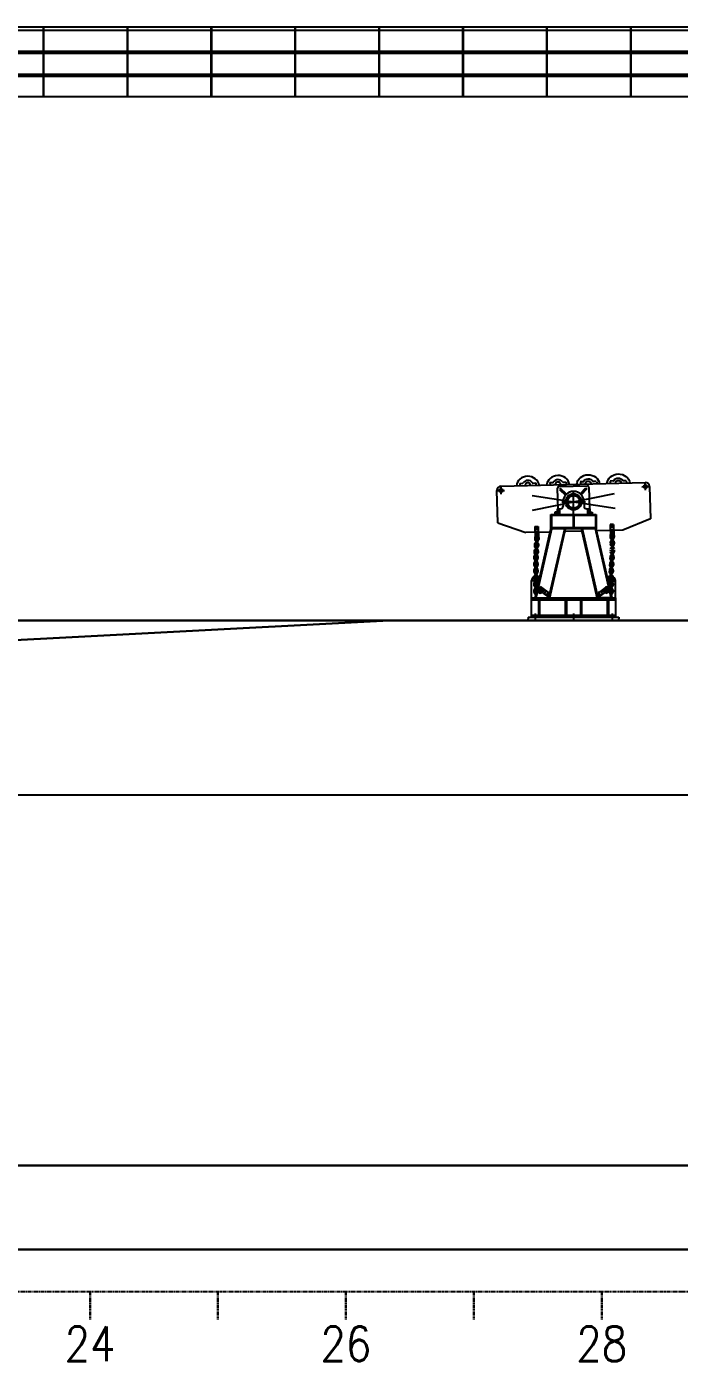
# Model space of a CAD drawing. Extents: x -114252 to 133381, y -28335 to 130380.
# Drawn here: x 43013 to 52350, y -1600 to 17500 of the extents above; entities that cross this region are included whole.
import ezdxf
from ezdxf.enums import TextEntityAlignment as Align

# ---------------------------------------------------------------- set-up
doc = ezdxf.new("R2010")
doc.units = 0
doc.header["$LTSCALE"] = 3.5
doc.header["$MEASUREMENT"] = 0
doc.linetypes.add('SPHANTOM', pattern=[27.5, 15, -2.5, 2.5, -2.5, 2.5, -2.5])
doc.layers.get('0').update_dxf_attribs({"linetype": 'CONTINUOUS'})
for name, color, linetype in [('_REFERENCE', 253, 'CONTINUOUS'), ('Cyan-1', 4, 'CONTINUOUS'), ('piplayeq', 200, 'CONTINUOUS'), ('Seating-1', 42, 'CONTINUOUS'), ('STL-OOF', 2, 'SPHANTOM')]:
    doc.layers.add(name, color=color, linetype=linetype)
doc.styles.add('ROMANS', font='romans')

# ---------------------------------------------------------------- blocks, each defined once
blk = doc.blocks.new('FrNo')
blk.add_line((0, 400), (120168, 400))
at = {"color": 0, "linetype": 'ByBlock', "lineweight": 30}
for p, q in [((43920, 400), (43920, 0)), ((45750, 400), (45750, 0)), ((47580, 400), (47580, 0)), ((49410, 400), (49410, 0)), ((51240, 400), (51240, 0))]:
    blk.add_line(p, q, dxfattribs=at)
at = {"color": 0, "linetype": 'ByBlock', "lineweight": 5, "style": 'ROMANS', "width": 0.85}
for s, p in [('24', (43920, -100)), ('26', (47580, -100)), ('28', (51240, -100))]:
    blk.add_text(s, height=500, dxfattribs=at).set_placement(p, align=Align.TOP_CENTER)
blk = doc.blocks.new('s2000_hull')
for p, q in [((31250, 17500), (72465, 17500)), ((31250, 17450), (72465, 17450)), ((31250, 17150), (72465, 17150)), ((31250, 17120), (72465, 17120)), ((31250, 16820), (72465, 16820)), ((31250, 16790), (72465, 16790))]:
    blk.add_line(p, q)
at = {"lineweight": 5}
for p, q in [((43250, 16500), (43250, 17500)), ((43250, 17500), (43258, 17500)), ((43265, 17500), (43258, 17500)), ((43265, 16500), (43265, 17500)), ((44450, 16500), (44450, 17500)), ((44450, 17500), (44458, 17500)), ((44465, 17500), (44458, 17500)), ((44465, 16500), (44465, 17500)), ((45650, 16500), (45650, 17500)), ((45650, 17500), (45658, 17500)), ((45665, 17500), (45658, 17500)), ((45665, 16500), (45665, 17500)), ((46850, 16500), (46850, 17500)), ((46850, 17500), (46858, 17500)), ((46865, 17500), (46858, 17500)), ((46865, 16500), (46865, 17500)), ((48050, 16500), (48050, 17500)), ((48050, 17500), (48058, 17500)), ((48065, 17500), (48058, 17500)), ((48065, 16500), (48065, 17500)), ((49250, 16500), (49250, 17500)), ((49250, 17500), (49258, 17500)), ((49265, 17500), (49258, 17500)), ((49265, 16500), (49265, 17500)), ((50450, 16500), (50450, 17500)), ((50450, 17500), (50458, 17500)), ((50465, 17500), (50458, 17500)), ((50465, 16500), (50465, 17500)), ((51650, 16500), (51650, 17500)), ((51650, 17500), (51658, 17500)), ((51665, 17500), (51658, 17500)), ((51665, 16500), (51665, 17500)), ((43250, 16500), (43258, 16500)), ((43265, 16500), (43258, 16500)), ((44450, 16500), (44458, 16500)), ((44465, 16500), (44458, 16500)), ((45650, 16500), (45658, 16500)), ((45665, 16500), (45658, 16500)), ((46850, 16500), (46858, 16500)), ((46865, 16500), (46858, 16500)), ((48050, 16500), (48058, 16500)), ((48065, 16500), (48058, 16500)), ((49250, 16500), (49258, 16500)), ((49265, 16500), (49258, 16500)), ((50450, 16500), (50458, 16500)), ((50465, 16500), (50458, 16500)), ((51650, 16500), (51658, 16500)), ((51665, 16500), (51658, 16500))]:
    blk.add_line(p, q, dxfattribs=at)
at = {"lineweight": 30}
for p, q in [((0, 9000), (120168, 9000)), ((0, 1200), (62220, 1200))]:
    blk.add_line(p, q, dxfattribs=at)
blk.add_lwpolyline([(31110, 15000), (31110, 16500), (72537, 16500), (72537, 15000)])
blk.add_lwpolyline([(0, 5500), (1500, 5500), (31500, 8125), (48200, 9000)], dxfattribs=at)
blk.add_lwpolyline([(0, 0), (104211, 0, 0.092168), (107805, 668), (120168, 5430)], format="xyb", dxfattribs=at)
blk = doc.blocks.new('V4ROLLER2')
for p, q in [((-1038, 223), (1025, 277)), ((-770, 264), (-729, 265)), ((-770, 264), (-769, 230)), ((-581, 268), (-540, 270)), ((-540, 270), (-539, 236)), ((-338, 275), (-298, 276)), ((-338, 275), (-337, 241)), ((-222, -106), (-230, 195)), ((-206, 220), (195, 230)), ((-149, 280), (-108, 281)), ((-108, 281), (-108, 247)), ((134, 287), (94, 286)), ((96, 115), (176, 199)), ((101, 284), (101, 250)), ((176, 199), (189, 186)), ((220, 206), (228, -94)), ((323, 292), (283, 291)), ((331, 284), (331, 250)), ((566, 299), (525, 297)), ((525, 297), (526, 264)), ((755, 303), (715, 302)), ((755, 303), (756, 270)), ((1087, 219), (1099, -243)), ((-1085, -300), (-1097, 161)), ((-186, 189), (-199, 176)), ((-199, 176), (-115, 96)), ((-102, 110), (-186, 189)), ((-170, 0), (170, 0)), ((-150, 0), (-150, -60)), ((0, -200), (0, 162)), ((68, 68), (77, 77)), ((189, 186), (110, 102)), ((150, 0), (150, -60)), ((-325, -180), (325, -180)), ((-325, -386), (-325, -180)), ((-313, -386), (-313, -180)), ((-235, -148), (-267, -148)), ((-267, -148), (-267, -180)), ((-267, -180), (-235, -180)), ((-235, -100), (-235, -180)), ((-235, -100), (-190, -100)), ((-235, -180), (-235, -148)), ((-235, -180), (235, -180)), ((-221, -100), (-221, -180)), ((-210, -92), (-210, -190)), ((-199, -100), (-199, -180)), ((-68, -68), (-77, -77)), ((68, -68), (77, -77)), ((190, -100), (235, -100)), ((199, -100), (199, -180)), ((210, -92), (210, -190)), ((221, -100), (221, -180)), ((235, -100), (235, -180)), ((235, -148), (267, -148)), ((235, -180), (235, -148)), ((267, -180), (235, -180)), ((267, -148), (267, -180)), ((313, -180), (313, -386)), ((325, -180), (325, -386)), ((-1085, -300), (-681, -441)), ((-554, -354), (-504, -352)), ((-554, -354), (-550, -533)), ((-504, -352), (-500, -532)), ((-313, -192), (313, -192)), ((313, -374), (-313, -374)), ((-6, -192), (-6, -374)), ((6, -192), (6, -374)), ((572, -324), (522, -325)), ((522, -325), (527, -505)), ((572, -324), (577, -504)), ((1099, -243), (703, -405)), ((-322, -432), (-681, -441)), ((-553, -508), (-555, -535)), ((-502, -427), (-552, -429)), ((-502, -457), (-552, -458)), ((-550, -1375), (-325, -386)), ((-550, -533), (-500, -532)), ((-537, -1375), (-312, -386)), ((-536, -509), (-537, -536)), ((-535, -538), (-537, -602)), ((-519, -539), (-521, -603)), ((-515, -510), (-516, -537)), ((-497, -511), (-499, -537)), ((-352, -1375), (-127, -386)), ((-339, -1375), (-114, -386)), ((325, -386), (-325, -386)), ((133, -420), (-111, -426)), ((339, -1375), (114, -386)), ((352, -1375), (127, -386)), ((537, -1375), (312, -386)), ((550, -1375), (325, -386)), ((703, -405), (344, -414)), ((523, -482), (524, -509)), ((524, -400), (574, -399)), ((525, -430), (575, -429)), ((577, -504), (527, -505)), ((541, -482), (541, -508)), ((544, -511), (546, -575)), ((560, -510), (562, -574)), ((562, -481), (563, -508)), ((579, -481), (580, -507)), ((-562, -700), (-563, -727)), ((-558, -604), (-559, -631)), ((-544, -701), (-546, -727)), ((-543, -730), (-546, -794)), ((-542, -698), (-539, -634)), ((-540, -605), (-541, -632)), ((-527, -731), (-530, -795)), ((-526, -699), (-523, -635)), ((-523, -702), (-524, -728)), ((-519, -606), (-520, -632)), ((-506, -703), (-507, -729)), ((-502, -607), (-503, -633)), ((527, -687), (525, -713)), ((526, -578), (527, -605)), ((544, -688), (542, -714)), ((545, -717), (542, -781)), ((543, -578), (544, -604)), ((548, -671), (547, -607)), ((561, -718), (558, -782)), ((564, -670), (563, -606)), ((565, -689), (564, -715)), ((565, -577), (565, -604)), ((582, -689), (581, -716)), ((582, -577), (582, -603)), ((-566, -784), (-566, -810)), ((-566, -880), (-566, -906)), ((-549, -784), (-549, -810)), ((-549, -880), (-549, -906)), ((-546, -877), (-546, -813)), ((-546, -909), (-546, -973)), ((-530, -877), (-530, -813)), ((-530, -909), (-530, -973)), ((-528, -784), (-528, -810)), ((-528, -880), (-528, -906)), ((-510, -784), (-510, -810)), ((-510, -880), (-510, -906)), ((517, -878), (515, -905)), ((522, -783), (520, -809)), ((535, -909), (532, -973)), ((534, -879), (533, -906)), ((537, -877), (540, -813)), ((539, -783), (538, -810)), ((551, -909), (548, -973)), ((553, -877), (556, -814)), ((555, -880), (554, -907)), ((560, -784), (559, -811)), ((573, -881), (571, -908)), ((578, -785), (576, -812)), ((-600, -1375), (-600, -1125)), ((-566, -976), (-566, -1002)), ((-566, -1072), (-566, -1098)), ((-550, -1075), (-482, -1075)), ((-549, -976), (-549, -1002)), ((-549, -1072), (-549, -1098)), ((-546, -1069), (-546, -1005)), ((-546, -1101), (-546, -1165)), ((-530, -1069), (-530, -1005)), ((-530, -1101), (-530, -1165)), ((-528, -976), (-528, -1002)), ((-528, -1072), (-528, -1098)), ((-510, -976), (-510, -1002)), ((-510, -1072), (-510, -1098)), ((550, -1075), (482, -1075)), ((510, -1072), (510, -1098)), ((512, -974), (511, -1001)), ((529, -975), (528, -1002)), ((528, -1072), (528, -1098)), ((530, -1069), (530, -1005)), ((530, -1101), (530, -1165)), ((546, -1069), (546, -1005)), ((546, -1101), (546, -1165)), ((551, -976), (549, -1003)), ((549, -1072), (549, -1098)), ((568, -977), (566, -1004)), ((566, -1072), (566, -1098)), ((600, -1375), (600, -1125)), ((-566, -1168), (-566, -1194)), ((-566, -1264), (-566, -1290)), ((-549, -1168), (-549, -1194)), ((-549, -1264), (-549, -1290)), ((-546, -1261), (-546, -1197)), ((-475, -1270), (-539, -1280)), ((-473, -1286), (-536, -1295)), ((-530, -1261), (-530, -1197)), ((-528, -1168), (-528, -1194)), ((-528, -1264), (-528, -1290)), ((-510, -1168), (-510, -1194)), ((-510, -1264), (-510, -1290)), ((-506, -1253), (-476, -1213)), ((-506, -1253), (-361, -1360)), ((-499, -1248), (-502, -1274)), ((-482, -1250), (-485, -1276)), ((-476, -1213), (-331, -1320)), ((-460, -1252), (-463, -1278)), ((-443, -1254), (-446, -1280)), ((-416, -1257), (-445, -1298)), ((-391, -1275), (-421, -1316)), ((-361, -1360), (-331, -1320)), ((476, -1213), (331, -1320)), ((361, -1360), (331, -1320)), ((506, -1253), (361, -1360)), ((391, -1275), (421, -1316)), ((416, -1257), (445, -1298)), ((443, -1254), (446, -1280)), ((460, -1252), (463, -1278)), ((473, -1286), (536, -1295)), ((475, -1270), (539, -1280)), ((506, -1253), (476, -1213)), ((482, -1250), (485, -1276)), ((499, -1248), (502, -1274)), ((510, -1168), (510, -1194)), ((510, -1264), (510, -1290)), ((528, -1168), (528, -1194)), ((528, -1264), (528, -1290)), ((530, -1261), (530, -1197)), ((546, -1261), (546, -1197)), ((549, -1168), (549, -1194)), ((549, -1264), (549, -1290)), ((566, -1168), (566, -1194)), ((566, -1264), (566, -1290)), ((-600, -1375), (600, -1375)), ((-600, -1650), (-600, -1375)), ((-600, -1375), (600, -1375)), ((-600, -1400), (600, -1400)), ((550, -1375), (328, -1375)), ((550, -1375), (328, -1375)), ((600, -1375), (600, -1650)), ((600, -1625), (-600, -1625)), ((600, -1650), (-600, -1650))]:
    blk.add_line(p, q)
at = {"ltscale": 0.5}
for p, q in [((-1035, 112), (-1038, 213)), ((976, 216), (1077, 218)), ((1028, 166), (1025, 267)), ((-1087, 162), (-986, 164)), ((-593, 89), (593, -89)), ((-588, -120), (588, 120)), ((-557, -379), (-501, -377)), ((-528, -406), (-530, -350)), ((576, -349), (520, -350)), ((549, -377), (547, -322)), ((-492, -1125), (-608, -1125)), ((-550, -1183), (-550, -1067)), ((492, -1125), (608, -1125)), ((550, -1183), (550, -1067)), ((-326, -1325), (-406, -1325)), ((-366, -1365), (-366, -1285)), ((326, -1325), (406, -1325)), ((366, -1365), (366, -1285))]:
    blk.add_line(p, q, dxfattribs=at)
for points in [[(-484, -1400), (-500, -1400), (-500, -1625), (-484, -1625)], [(-116, -1400), (-100, -1400), (-100, -1625), (-116, -1625)], [(116, -1400), (100, -1400), (100, -1625), (116, -1625)], [(484, -1400), (500, -1400), (500, -1625), (484, -1625)]]:
    blk.add_lwpolyline(points, close=True)
for centre, radius in [((1027, 217), 25), ((-1037, 163), 25), ((0, 0), 115), ((0, 0), 102), ((0, 0), 90), ((-72, 72), 6), ((72, 72), 6), ((-72, -72), 6), ((72, -72), 6), ((-529, -378), 9), ((548, -350), 9), ((-527, -539), 8), ((-525, -508), 9), ((551, -480), 9), ((552, -511), 8), ((554, -575), 8), ((-535, -731), 8), ((-534, -699), 8), ((-531, -635), 8), ((-529, -603), 8), ((553, -717), 8), ((555, -607), 8), ((556, -671), 8), ((-538, -781), 8), ((-538, -813), 8), ((-538, -877), 8), ((-538, -909), 8), ((543, -909), 8), ((545, -877), 8), ((548, -813), 8), ((550, -781), 8), ((-550, -1125), 25), ((-538, -973), 8), ((-538, -1005), 8), ((-538, -1069), 8), ((-538, -1101), 8), ((550, -1125), 25), ((538, -1005), 8), ((538, -1069), 8), ((538, -1101), 8), ((540, -973), 8), ((-538, -1165), 8), ((-538, -1197), 8), ((-538, -1261), 8), ((-537, -1288), 8), ((-474, -1278), 8), ((-471, -1248), 9), ((-366, -1325), 9), ((366, -1325), 9), ((471, -1248), 9), ((474, -1278), 8), ((537, -1288), 8), ((538, -1165), 8), ((538, -1197), 8), ((538, -1261), 8)]:
    blk.add_circle(centre, radius)
for centre, radius, start, end in [((-1037, 163), 60, 91.5, 181.5), ((-730, 275), 10, 271.5, 330.1701), ((-581, 278), 10, 212.8299, 271.5), ((-298, 286), 10, 271.5, 330.1701), ((-206, 195), 24.3, 91.5, 181.5), ((-149, 290), 10, 212.8299, 271.5), ((134, 297), 10, 271.5, 330.1701), ((195, 206), 24.3, 1.5, 91.5), ((282, 301), 10, 212.8299, 271.5), ((566, 309), 10, 271.5, 330.1701), ((714, 312), 10, 212.8299, 271.5), ((1027, 217), 60, 1.5, 91.5), ((0, 0), 150, 0, 180), ((-190, -60), 40, 270, 0), ((190, -60), 40, 180, 270), ((-527, -536), 28, 177.5569, 357.5569), ((-525, -510), 28, 357.5569, 177.5569), ((-527, -536), 10.8, 177.5569, 357.5569), ((-525, -510), 10.8, 357.5569, 177.5569), ((551, -481), 28, 1.5, 181.5), ((552, -508), 28, 181.5, 1.5), ((554, -577), 28, 1.5, 181.5), ((551, -481), 10.8, 1.5, 181.5), ((552, -508), 10.8, 181.5, 1.5), ((554, -577), 10.8, 1.5, 181.5), ((-538, -784), 28, 0, 180), ((-535, -728), 28, 177.5569, 357.5569), ((-534, -701), 28, 357.5569, 177.5569), ((-531, -632), 28, 177.5569, 357.5569), ((-530, -605), 28, 357.5569, 177.5569), ((-535, -728), 10.8, 177.5569, 357.5569), ((-534, -701), 10.8, 357.5569, 177.5569), ((-531, -632), 10.8, 177.5569, 357.5569), ((-530, -605), 10.8, 357.5569, 177.5569), ((550, -784), 28, 357.0839, 177.0839), ((553, -715), 28, 177.0839, 357.0839), ((554, -604), 28, 181.5, 1.5), ((556, -673), 28, 1.5, 181.5), ((553, -715), 10.8, 177.0839, 357.0839), ((554, -604), 10.8, 181.5, 1.5), ((556, -673), 10.8, 1.5, 181.5), ((-538, -810), 28, 180, 0), ((-538, -880), 28, 0, 180), ((-538, -906), 28, 180, 0), ((-538, -976), 28, 0, 180), ((-538, -784), 10.8, 0, 180), ((-538, -810), 10.8, 180, 0), ((-538, -880), 10.8, 0, 180), ((-538, -906), 10.8, 180, 0), ((540, -976), 28, 357.0839, 177.0839), ((543, -906), 28, 177.0839, 357.0839), ((545, -880), 28, 357.0839, 177.0839), ((548, -810), 28, 177.0839, 357.0839), ((543, -906), 10.8, 177.0839, 357.0839), ((545, -880), 10.8, 357.0839, 177.0839), ((548, -810), 10.8, 177.0839, 357.0839), ((550, -784), 10.8, 357.0839, 177.0839), ((-550, -1125), 50, 90, 180), ((-538, -1002), 28, 180, 0), ((-538, -1072), 28, 0, 180), ((-538, -1098), 28, 180, 0), ((-538, -1168), 28, 0, 180), ((-538, -976), 10.8, 0, 180), ((-538, -1002), 10.8, 180, 0), ((-538, -1072), 10.8, 0, 180), ((-538, -1098), 10.8, 180, 0), ((538, -1002), 28, 177.0839, 357.0839), ((538, -1072), 28, 0, 180), ((538, -1098), 28, 180, 0), ((538, -1168), 28, 0, 180), ((538, -1002), 10.8, 177.0839, 357.0839), ((538, -1072), 10.8, 0, 180), ((538, -1098), 10.8, 180, 0), ((540, -976), 10.8, 357.0839, 177.0839), ((550, -1125), 50, 0, 90), ((-538, -1194), 28, 180, 0), ((-538, -1264), 28, 0, 180), ((-538, -1290), 28, 180, 0), ((-538, -1168), 10.8, 0, 180), ((-538, -1194), 10.8, 180, 0), ((-538, -1264), 10.8, 0, 180), ((-538, -1290), 10.8, 180, 0), ((-474, -1277), 28, 173.8356, 353.8356), ((-471, -1251), 28, 353.8356, 173.8356), ((-474, -1277), 10.8, 173.8356, 353.8356), ((-471, -1251), 10.8, 353.8356, 173.8356), ((471, -1251), 28, 6.1644, 186.1644), ((474, -1277), 28, 186.1644, 6.1644), ((471, -1251), 10.8, 6.1644, 186.1644), ((474, -1277), 10.8, 186.1644, 6.1644), ((538, -1194), 28, 180, 0), ((538, -1264), 28, 0, 180), ((538, -1290), 28, 180, 0), ((538, -1168), 10.8, 0, 180), ((538, -1194), 10.8, 180, 0), ((538, -1264), 10.8, 0, 180), ((538, -1290), 10.8, 180, 0)]:
    blk.add_arc(centre, radius, start, end)
at = {"extrusion": (0, 0, -1)}
for centre, major_axis, start_param, end_param in [((210, 238), (165, 4), 3.258386, 6.166392), ((642, 249), (165, 4), 3.258386, 6.166392), ((209, 261), (-75, -2), 0.504141, 2.637451), ((209, 261), (38.1, 1), 2.980041, 6.444737), ((641, 272), (-75, -2), 0.504141, 2.637451), ((641, 272), (38.1, 1), 2.980041, 6.444737)]:
    blk.add_ellipse(centre, major_axis=major_axis, ratio=0.906308, start_param=start_param, end_param=end_param, dxfattribs=at)
for centre, major_axis, start_param, end_param in [((-654, 216), (165, 4), 6.399978, 9.307985), ((-654, 239), (75, 2), 0.504141, 2.637451), ((-654, 239), (-38.1, -1), 2.980041, 6.444737), ((-222, 227), (165, 4), 6.399978, 9.307985), ((-223, 250), (75, 2), 0.504141, 2.637451), ((-223, 250), (-38.1, -1), 2.980041, 6.444737)]:
    blk.add_ellipse(centre, major_axis=major_axis, ratio=0.906308, start_param=start_param, end_param=end_param)

msp = doc.modelspace()

# ---------------------------------------------------------------- linework, layer by layer
at = {"ltscale": 0.5}
for p, q in [((50287.2, 9102.9), (50287.2, 9021.5)), ((50837.2, 9102.9), (50837.2, 9021.5)), ((51387.2, 9102.9), (51387.2, 9021.5))]:
    msp.add_line(p, q, dxfattribs=at)
at = {"layer": 'Cyan-1'}
msp.add_line((133381.1, 6500), (-114251.7, 6500), dxfattribs=at)
at = {"layer": 'Seating-1'}
for p, q in [((50187.2, 9050), (50187.2, 9025)), ((50187.2, 9050), (51487.2, 9050)), ((50187.2, 9000), (50187.2, 9025)), ((50187.2, 9000), (51487.2, 9000)), ((51487.2, 9050), (51487.2, 9025)), ((51487.2, 9000), (51487.2, 9025))]:
    msp.add_line(p, q, dxfattribs=at)

# ---------------------------------------------------------------- block references
at = {"layer": '_REFERENCE'}
msp.add_blockref('s2000_hull', (0, 0), dxfattribs=at)
at = {"layer": 'piplayeq'}
msp.add_blockref('V4ROLLER2', (50837.2, 10700), dxfattribs=at)
at = {"layer": 'STL-OOF'}
msp.add_blockref('FrNo', (0, -1000), dxfattribs=at)

doc.saveas('drawing.dxf')
